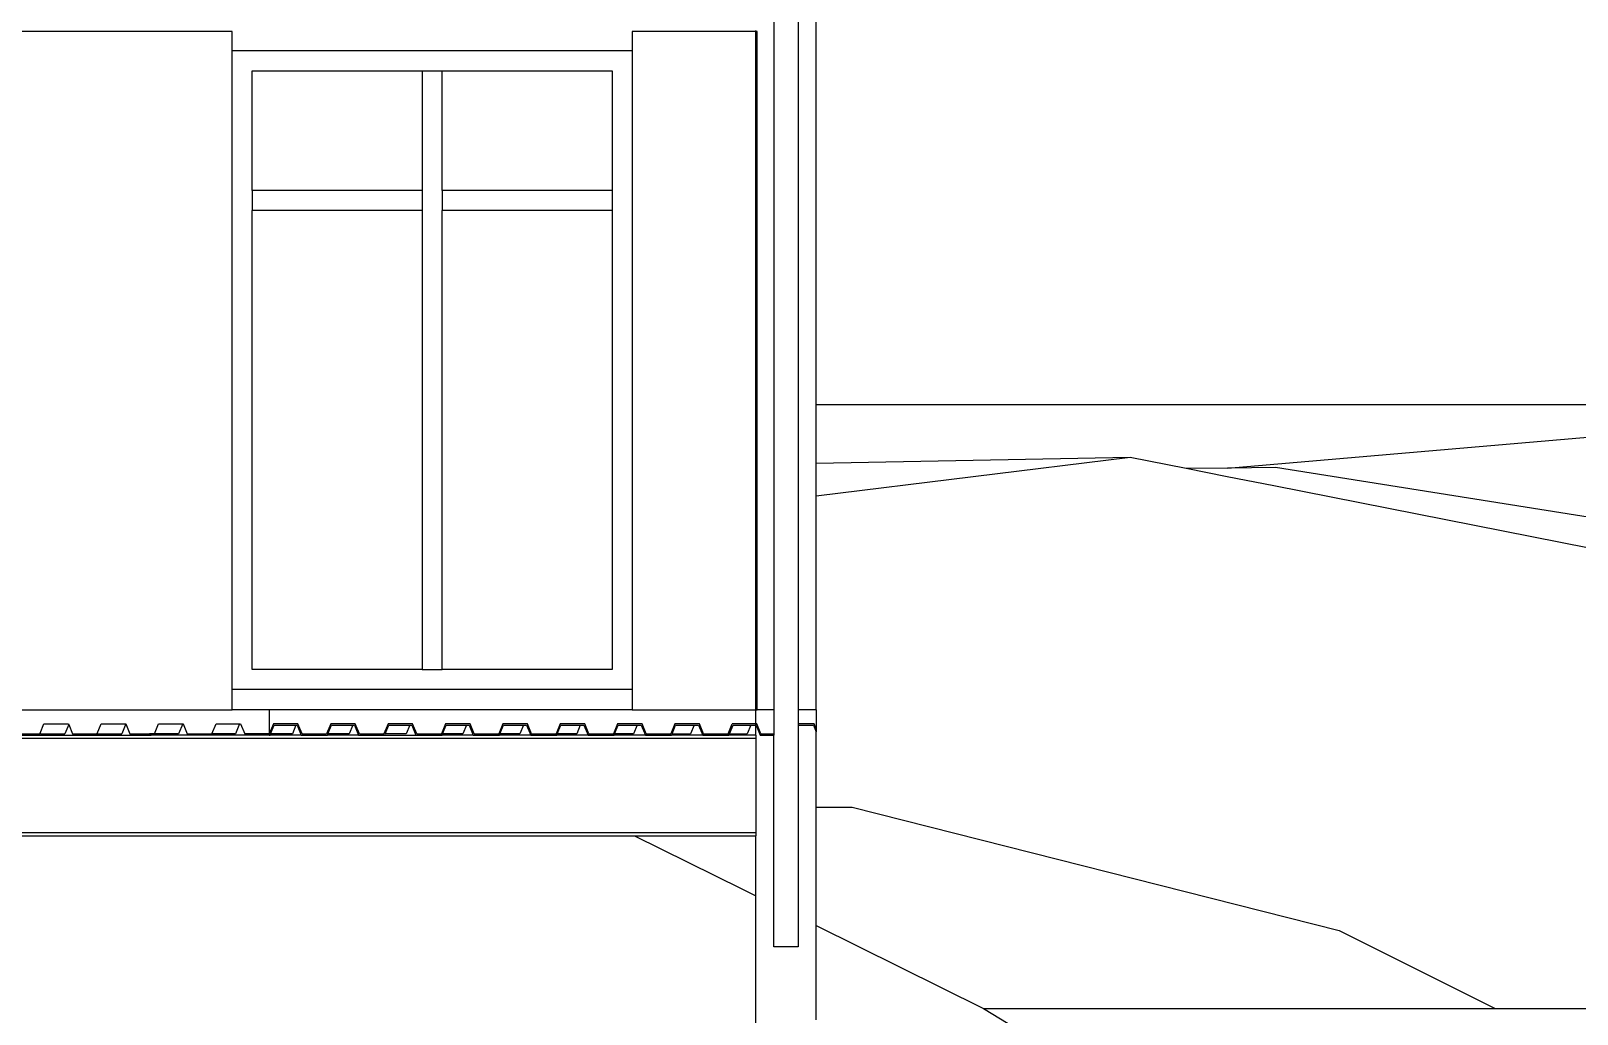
# Model space of a CAD drawing. Extents: x -49.7 to 49.7, y -10.2 to 18.8.
# Drawn here: x 15.65 to 23.33, y 6.78 to 11.67 of the extents above; entities that cross this region are included whole.
import ezdxf

# ---------------------------------------------------------------- set-up
doc = ezdxf.new("R2010")
doc.units = 0
doc.layers.get('0').update_dxf_attribs({"linetype": 'CONTINUOUS'})

msp = doc.modelspace()

# ---------------------------------------------------------------- linework, layer by layer
for p, q in [((19.3431, 14.2349), (19.3431, 8.2963)), ((19.4631, 14.2349), (19.4631, 8.2963)), ((19.5531, 9.8124), (19.5531, 11.9106)), ((16.6521, 11.6663), (15.5098, 11.6663)), ((16.6521, 11.5706), (16.6521, 11.6663)), ((19.2531, 11.6663), (18.6386, 11.6663)), ((18.6386, 11.6663), (18.6386, 11.5706)), ((19.2531, 11.6663), (19.2531, 11.6706)), ((19.2593, 11.6663), (19.2531, 11.6663)), ((19.2531, 8.2963), (19.2531, 11.6663)), ((19.2593, 8.2963), (19.2593, 11.6663)), ((16.6521, 11.5706), (18.6386, 11.5706)), ((16.6521, 8.3963), (16.6521, 11.5706)), ((18.6386, 11.5706), (18.6386, 8.3963)), ((16.7514, 10.8763), (16.7514, 11.4706)), ((16.7514, 11.4706), (17.5957, 11.4706)), ((17.5957, 11.4706), (17.695, 11.4706)), ((17.5957, 11.4706), (17.5957, 10.8763)), ((17.695, 10.8763), (17.695, 11.4706)), ((17.695, 11.4706), (18.5392, 11.4706)), ((18.5392, 11.4706), (18.5392, 10.8763)), ((17.5957, 10.8763), (16.7514, 10.8763)), ((16.7514, 10.8763), (16.7514, 10.7763)), ((17.5957, 10.8763), (17.5957, 10.7763)), ((18.5392, 10.8763), (17.695, 10.8763)), ((17.695, 10.8763), (17.695, 10.7763)), ((18.5392, 10.8763), (18.5392, 10.7763)), ((17.5957, 10.7763), (16.7514, 10.7763)), ((16.7514, 8.4963), (16.7514, 10.7763)), ((17.5957, 10.7763), (17.5957, 8.4963)), ((18.5392, 10.7763), (17.695, 10.7763)), ((17.695, 8.4963), (17.695, 10.7763)), ((18.5392, 10.7763), (18.5392, 8.4963)), ((19.5531, 9.8124), (25.2779, 9.8124)), ((19.5531, 9.5203), (19.5531, 9.8124)), ((21.5962, 9.4966), (25.2779, 9.8124)), ((21.1126, 9.549), (19.5531, 9.5203)), ((21.1126, 9.549), (19.5531, 9.3566)), ((21.3902, 9.4943), (21.1126, 9.549)), ((19.5531, 9.3566), (19.5531, 9.5203)), ((21.5962, 9.4966), (21.3902, 9.4943)), ((21.5941, 9.4541), (21.3902, 9.4943)), ((21.8267, 9.4082), (21.5941, 9.4541)), ((21.8335, 9.4994), (21.5962, 9.4966)), ((23.4284, 9.2458), (21.8335, 9.4994)), ((23.3925, 9.0994), (21.8267, 9.4082)), ((19.5531, 8.2963), (19.5531, 9.3566)), ((17.5957, 8.4963), (16.7514, 8.4963)), ((17.5957, 8.4963), (17.695, 8.4963)), ((18.5392, 8.4963), (17.695, 8.4963)), ((18.6386, 8.3963), (16.6521, 8.3963)), ((16.6521, 8.2963), (16.6521, 8.3963)), ((18.6386, 8.3963), (18.6386, 8.2963)), ((15.5098, 8.2963), (16.6521, 8.2963)), ((16.8368, 8.2963), (16.6521, 8.2963)), ((16.8368, 8.2963), (16.8368, 8.1763)), ((18.6386, 8.2963), (16.8368, 8.2963)), ((16.8368, 8.2963), (16.8368, 8.1763)), ((18.6386, 8.2963), (19.2531, 8.2963)), ((19.2531, 8.2963), (19.2593, 8.2963)), ((19.2531, 8.2263), (19.2531, 8.2963)), ((19.3431, 8.2963), (19.2593, 8.2963)), ((19.3431, 8.2963), (19.3431, 8.1763)), ((19.5531, 8.2963), (19.4631, 8.2963)), ((19.4631, 8.2963), (19.4631, 8.2263)), ((19.5531, 8.2963), (19.5531, 8.2013)), ((15.6992, 8.1807), (15.7178, 8.2263)), ((15.7178, 8.2263), (15.8398, 8.2263)), ((15.841, 8.2234), (15.822, 8.1763)), ((15.8398, 8.2263), (15.841, 8.2234)), ((15.841, 8.2234), (15.8602, 8.1763)), ((15.9828, 8.1777), (16.0026, 8.2263)), ((16.0026, 8.2263), (16.1246, 8.2263)), ((16.1246, 8.2263), (16.1044, 8.1763)), ((16.1246, 8.2263), (16.1247, 8.2263)), ((16.1247, 8.2263), (16.145, 8.1763)), ((16.2671, 8.1763), (16.2875, 8.2263)), ((16.2875, 8.2263), (16.407, 8.2263)), ((16.407, 8.2263), (16.3868, 8.1763)), ((16.407, 8.2263), (16.4095, 8.2263)), ((16.4095, 8.2263), (16.4299, 8.1763)), ((16.552, 8.1763), (16.5723, 8.2263)), ((16.5723, 8.2263), (16.6894, 8.2263)), ((16.6894, 8.2263), (16.6693, 8.1763)), ((16.6894, 8.2263), (16.6944, 8.2263)), ((16.6944, 8.2263), (16.7147, 8.1763)), ((16.8572, 8.2263), (16.8368, 8.1763)), ((16.8431, 8.1763), (16.8611, 8.2206)), ((16.9793, 8.2263), (16.8572, 8.2263)), ((16.8611, 8.2206), (16.9695, 8.2206)), ((16.9695, 8.2206), (16.9517, 8.1763)), ((16.9695, 8.2206), (16.9753, 8.2206)), ((16.9753, 8.2206), (16.9957, 8.1706)), ((16.9996, 8.1763), (16.9793, 8.2263)), ((17.142, 8.2263), (17.1217, 8.1763)), ((17.128, 8.1763), (17.146, 8.2206)), ((17.2641, 8.2263), (17.142, 8.2263)), ((17.146, 8.2206), (17.252, 8.2206)), ((17.252, 8.2206), (17.2341, 8.1763)), ((17.252, 8.2206), (17.2602, 8.2206)), ((17.2602, 8.2206), (17.2805, 8.1706)), ((17.2845, 8.1763), (17.2641, 8.2263)), ((17.4269, 8.2263), (17.4065, 8.1763)), ((17.4128, 8.1763), (17.4308, 8.2206)), ((17.549, 8.2263), (17.4269, 8.2263)), ((17.4308, 8.2206), (17.5344, 8.2206)), ((17.5344, 8.2206), (17.5165, 8.1763)), ((17.5344, 8.2206), (17.545, 8.2206)), ((17.545, 8.2206), (17.5654, 8.1706)), ((17.5693, 8.1763), (17.549, 8.2263)), ((17.7117, 8.2263), (17.6914, 8.1763)), ((17.6977, 8.1763), (17.7157, 8.2206)), ((17.8338, 8.2263), (17.7117, 8.2263)), ((17.7157, 8.2206), (17.8168, 8.2206)), ((17.8168, 8.2206), (17.7989, 8.1763)), ((17.8168, 8.2206), (17.8299, 8.2206)), ((17.8299, 8.2206), (17.8502, 8.1706)), ((17.8542, 8.1763), (17.8338, 8.2263)), ((17.9966, 8.2263), (17.9763, 8.1763)), ((17.9825, 8.1763), (18.0005, 8.2206)), ((18.1187, 8.2263), (17.9966, 8.2263)), ((18.0005, 8.2206), (18.0992, 8.2206)), ((18.0992, 8.2206), (18.0813, 8.1763)), ((18.0992, 8.2206), (18.1147, 8.2206)), ((18.1147, 8.2206), (18.1351, 8.1706)), ((18.139, 8.1763), (18.1187, 8.2263)), ((18.2815, 8.2263), (18.2611, 8.1763)), ((18.2674, 8.1763), (18.2854, 8.2206)), ((18.4035, 8.2263), (18.2815, 8.2263)), ((18.2854, 8.2206), (18.3816, 8.2206)), ((18.3816, 8.2206), (18.3637, 8.1763)), ((18.3816, 8.2206), (18.3996, 8.2206)), ((18.3996, 8.2206), (18.4199, 8.1706)), ((18.4239, 8.1763), (18.4035, 8.2263)), ((18.5663, 8.2263), (18.546, 8.1763)), ((18.5522, 8.1763), (18.5703, 8.2206)), ((18.6884, 8.2263), (18.5663, 8.2263)), ((18.5703, 8.2206), (18.664, 8.2206)), ((18.664, 8.2206), (18.6462, 8.1763)), ((18.664, 8.2206), (18.6845, 8.2206)), ((18.6845, 8.2206), (18.7048, 8.1706)), ((18.7087, 8.1763), (18.6884, 8.2263)), ((18.8512, 8.2263), (18.8308, 8.1763)), ((18.8371, 8.1763), (18.8551, 8.2206)), ((18.9733, 8.2263), (18.8512, 8.2263)), ((18.8551, 8.2206), (18.9464, 8.2206)), ((18.9464, 8.2206), (18.9286, 8.1763)), ((18.9464, 8.2206), (18.9693, 8.2206)), ((18.9693, 8.2206), (18.9897, 8.1706)), ((18.9936, 8.1763), (18.9733, 8.2263)), ((19.1157, 8.1763), (19.136, 8.2263)), ((19.122, 8.1763), (19.14, 8.2206)), ((19.2531, 8.2263), (19.136, 8.2263)), ((19.14, 8.2206), (19.2288, 8.2206)), ((19.2288, 8.2206), (19.211, 8.1763)), ((19.2288, 8.2206), (19.2531, 8.2206)), ((19.2581, 8.2263), (19.2531, 8.2263)), ((19.2531, 8.2206), (19.2531, 8.2263)), ((19.2531, 8.2206), (19.2542, 8.2206)), ((19.2531, 8.1706), (19.2531, 8.2206)), ((19.2542, 8.2206), (19.2745, 8.1706)), ((19.2785, 8.1763), (19.2581, 8.2263)), ((19.543, 8.2263), (19.4631, 8.2263)), ((19.4631, 8.2263), (19.4631, 8.2206)), ((19.4631, 8.2206), (19.539, 8.2206)), ((19.4631, 8.2206), (19.4631, 7.1185)), ((19.539, 8.2206), (19.5531, 8.1859)), ((19.5531, 8.2013), (19.543, 8.2263)), ((4.6632, 8.1546), (19.2531, 8.1546)), ((14.7833, 8.1706), (16.2507, 8.1706)), ((15.5753, 8.1763), (15.6974, 8.1763)), ((15.6974, 8.1763), (15.6992, 8.1807)), ((15.6992, 8.1807), (15.701, 8.1763)), ((15.701, 8.1763), (15.822, 8.1763)), ((15.8602, 8.1763), (15.9823, 8.1763)), ((15.9823, 8.1763), (15.9828, 8.1777)), ((15.9834, 8.1763), (15.9828, 8.1777)), ((15.9834, 8.1763), (16.1044, 8.1763)), ((16.145, 8.1763), (16.2428, 8.1763)), ((16.2428, 8.1763), (16.2507, 8.1706)), ((16.2671, 8.1763), (16.2428, 8.1763)), ((16.8368, 8.1706), (16.2507, 8.1706)), ((16.3868, 8.1763), (16.2671, 8.1763)), ((16.4299, 8.1763), (16.552, 8.1763)), ((16.6693, 8.1763), (16.552, 8.1763)), ((16.8368, 8.1763), (16.7147, 8.1763)), ((16.8368, 8.1763), (16.8368, 8.1706)), ((16.8368, 8.1706), (16.8408, 8.1706)), ((16.8408, 8.1706), (16.8431, 8.1763)), ((16.9957, 8.1706), (16.8408, 8.1706)), ((16.8418, 8.1706), (16.8417, 8.1728)), ((16.8418, 8.1706), (16.8417, 8.1728)), ((16.9517, 8.1763), (16.8431, 8.1763)), ((16.9957, 8.1706), (17.1256, 8.1706)), ((16.9996, 8.1763), (17.1217, 8.1763)), ((17.1256, 8.1706), (17.128, 8.1763)), ((17.2805, 8.1706), (17.1256, 8.1706)), ((17.2341, 8.1763), (17.128, 8.1763)), ((17.2805, 8.1706), (17.4105, 8.1706)), ((17.2845, 8.1763), (17.4065, 8.1763)), ((17.4105, 8.1706), (17.4128, 8.1763)), ((17.4105, 8.1706), (17.5654, 8.1706)), ((17.5165, 8.1763), (17.4128, 8.1763)), ((17.5654, 8.1706), (17.6953, 8.1706)), ((17.5693, 8.1763), (17.6914, 8.1763)), ((17.6953, 8.1706), (17.6977, 8.1763)), ((17.8502, 8.1706), (17.6953, 8.1706)), ((17.7989, 8.1763), (17.6977, 8.1763)), ((17.8502, 8.1706), (17.9802, 8.1706)), ((17.8542, 8.1763), (17.9763, 8.1763)), ((17.9802, 8.1706), (17.9825, 8.1763)), ((18.1351, 8.1706), (17.9802, 8.1706)), ((18.0813, 8.1763), (17.9825, 8.1763)), ((18.1351, 8.1706), (18.2651, 8.1706)), ((18.139, 8.1763), (18.2611, 8.1763)), ((18.2651, 8.1706), (18.2674, 8.1763)), ((18.4199, 8.1706), (18.2651, 8.1706)), ((18.3637, 8.1763), (18.2674, 8.1763)), ((18.4199, 8.1706), (18.5499, 8.1706)), ((18.4239, 8.1763), (18.546, 8.1763)), ((18.5499, 8.1706), (18.5522, 8.1763)), ((18.7048, 8.1706), (18.5499, 8.1706)), ((18.6462, 8.1763), (18.5522, 8.1763)), ((18.7048, 8.1706), (18.8348, 8.1706)), ((18.7087, 8.1763), (18.8308, 8.1763)), ((18.8348, 8.1706), (18.8371, 8.1763)), ((18.9897, 8.1706), (18.8348, 8.1706)), ((18.8371, 8.1763), (18.9286, 8.1763)), ((18.9897, 8.1706), (19.1196, 8.1706)), ((18.9936, 8.1763), (19.1157, 8.1763)), ((19.1196, 8.1706), (19.122, 8.1763)), ((19.2531, 8.1706), (19.1196, 8.1706)), ((19.122, 8.1763), (19.211, 8.1763)), ((19.2531, 8.1706), (19.2531, 8.1546)), ((19.2531, 8.1546), (19.2531, 7.6866)), ((19.2745, 8.1706), (19.3431, 8.1706)), ((19.2785, 8.1763), (19.3431, 8.1763)), ((19.3431, 8.1763), (19.3431, 8.1706)), ((19.3431, 7.1185), (19.3431, 8.1706)), ((19.5531, 8.2013), (19.5531, 8.1859)), ((19.5531, 7.8124), (19.5531, 8.1859)), ((19.5531, 7.8124), (19.732, 7.8124)), ((19.5531, 7.381), (19.5531, 7.8124)), ((19.732, 7.8124), (22.1504, 7.2005)), ((4.6632, 7.6866), (19.2531, 7.6866)), ((19.2531, 7.6866), (19.2531, 7.6706)), ((15.4238, 7.6706), (15.6621, 7.6706)), ((15.6621, 7.6706), (17.8419, 7.6706)), ((17.8419, 7.6706), (18.0603, 7.6706)), ((18.0603, 7.6706), (18.1695, 7.6706)), ((18.1695, 7.6706), (18.1964, 7.6706)), ((18.1964, 7.6706), (18.6513, 7.6706)), ((18.6513, 7.6706), (19.2531, 7.6706)), ((18.6513, 7.6706), (19.1845, 7.4066)), ((19.2531, 7.4018), (19.2531, 7.6706)), ((19.1845, 7.4066), (19.2531, 7.3726)), ((19.2531, 7.3726), (19.2531, 7.4018)), ((19.2531, 7.2562), (19.2531, 7.3726)), ((19.5531, 7.2241), (19.5531, 7.381)), ((19.2531, 7.2114), (19.2531, 7.2562)), ((19.5531, 7.2241), (20.3848, 6.8124)), ((19.5531, 7.1386), (19.5531, 7.2241)), ((19.2531, 6.9204), (19.2531, 7.2114)), ((22.1504, 7.2005), (22.9252, 6.8124)), ((19.4631, 7.1185), (19.3431, 7.1185)), ((19.5531, 7.0843), (19.5531, 7.1386)), ((19.5531, 6.8124), (19.5531, 7.0843)), ((19.2531, 6.8124), (19.2531, 6.9204)), ((19.2531, 6.3794), (19.2531, 6.8124)), ((19.5531, 6.7569), (19.5531, 6.8124)), ((20.3848, 6.8124), (21.7827, 5.9652)), ((20.3848, 6.8124), (22.9252, 6.8124)), ((22.9252, 6.8124), (25.2132, 6.8124))]:
    msp.add_line(p, q)

doc.saveas('drawing.dxf')
